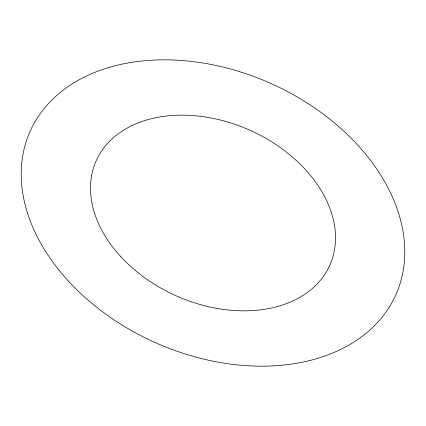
<?xml version="1.0" encoding="UTF-8"?>
<svg xmlns="http://www.w3.org/2000/svg" width="426" height="426" viewBox="0 0 426 426"><rect width="100%" height="100%" fill="white"/><g stroke="black" fill="none" stroke-linecap="round" stroke-linejoin="round"><path stroke-width="0.64" d="M120.968 256.841A127.949 90.631 24.1 0 0 329.058 266.836A127.949 90.631 24.1 0 0 188.974 115.324A127.949 90.631 24.1 0 0 120.968 256.841M68.937 281.629A200.289 141.874 24.1 0 0 394.678 297.279A200.289 141.874 24.1 0 0 175.39 60.098A200.289 141.874 24.1 0 0 68.937 281.629"/></g></svg>
